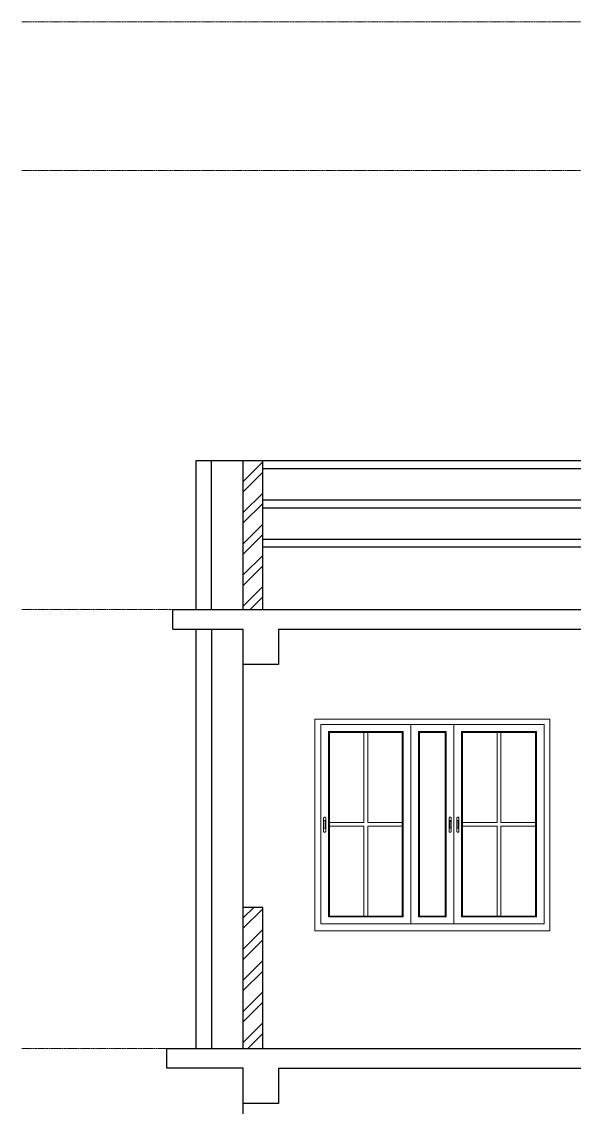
# Model space of a CAD drawing. Header units: inches. Extents: x -10117506 to -5032697, y -6529230 to -3254494.
# Drawn here: x -5044509.4 to -5044368.3, y -3258660.7 to -3258383.7 of the extents above; entities that cross this region are included whole.
import ezdxf

# ---------------------------------------------------------------- set-up
doc = ezdxf.new("R2010")
doc.units = ezdxf.units.IN
doc.header["$LTSCALE"] = 2
doc.header["$MEASUREMENT"] = 0
doc.linetypes.add('ACAD_ISO02W100', pattern=[15, 12, -3])
doc.linetypes.add('CENTER', pattern=[2, 1.25, -0.25, 0.25, -0.25])
doc.layers.get('0').update_dxf_attribs({"linetype": 'CONTINUOUS'})
for name, color, linetype, lineweight in [('Annotate-Bold.w', 187, 'CONTINUOUS', 18), ('HATCH', 60, 'ACAD_ISO02W100', 13), ('window', 4, 'CONTINUOUS', 13)]:
    doc.layers.add(name, color=color, linetype=linetype, lineweight=lineweight)
pattern_1 = [(45, (32215.964, 644.428), (-3.977475644, 3.977475644), []), (45, (32218.616, 644.428), (-3.977475644, 3.977475644), [])]

msp = doc.modelspace()

# ---------------------------------------------------------------- hatches: boundary and pattern name
at = {"layer": 'HATCH', "ltscale": 0.01}
h = msp.add_hatch(dxfattribs=at)
h.set_pattern_fill('ANSI32', color=256, scale=15, style=0)
h.set_pattern_definition(pattern_1)
h.paths.add_polyline_path([(-5044452.84, -3258533.67), (-5044447.84, -3258533.67), (-5044447.84, -3258495.67), (-5044452.84, -3258495.67)])
h = msp.add_hatch(dxfattribs=at)
h.set_pattern_fill('ANSI32', color=256, scale=15, style=0)
h.set_pattern_definition(pattern_1)
h.paths.add_polyline_path([(-5044447.84, -3258609.67), (-5044452.84, -3258609.67), (-5044452.84, -3258645.67), (-5044447.84, -3258645.67)])

# ---------------------------------------------------------------- linework, layer by layer
at = {"ltscale": 0.5}
for p, q in [((-5044464.84, -3258533.67), (-5044464.84, -3258495.67)), ((-5044464.84, -3258495.67), (-5044452.84, -3258495.67)), ((-5044460.97, -3258533.67), (-5044460.97, -3258495.67)), ((-5044452.84, -3258533.67), (-5044452.84, -3258495.67)), ((-5044452.84, -3258495.67), (-5044320.49, -3258495.67)), ((-5044447.84, -3258533.67), (-5044447.84, -3258495.67)), ((-5044447.84, -3258497.67), (-5044320.49, -3258497.67)), ((-5044447.84, -3258505.67), (-5044320.49, -3258505.67)), ((-5044447.84, -3258507.67), (-5044320.49, -3258507.67)), ((-5044447.84, -3258515.67), (-5044320.49, -3258515.67)), ((-5044447.84, -3258517.67), (-5044320.49, -3258517.67)), ((-5044470.84, -3258533.67), (-5044288.88, -3258533.67)), ((-5044470.84, -3258538.67), (-5044470.84, -3258533.67)), ((-5044470.84, -3258538.67), (-5044452.84, -3258538.67)), ((-5044464.84, -3258645.67), (-5044464.84, -3258538.67)), ((-5044460.97, -3258538.67), (-5044460.97, -3258645.67)), ((-5044452.84, -3258645.67), (-5044452.84, -3258538.67)), ((-5044443.84, -3258538.67), (-5044320.49, -3258538.67)), ((-5044447.84, -3258609.67), (-5044452.84, -3258609.67)), ((-5044447.84, -3258645.67), (-5044447.84, -3258609.67)), ((-5044472.34, -3258645.67), (-5044323.84, -3258645.67)), ((-5044472.34, -3258650.67), (-5044472.34, -3258645.67)), ((-5044452.84, -3258650.67), (-5044472.34, -3258650.67)), ((-5044452.84, -3258757.67), (-5044452.84, -3258650.67)), ((-5044443.84, -3258650.67), (-5044323.84, -3258650.67))]:
    msp.add_line(p, q, dxfattribs=at)
for points in [[(-5044443.84, -3258538.67), (-5044443.84, -3258547.67), (-5044452.84, -3258547.67), (-5044452.84, -3258538.67)], [(-5044443.84, -3258650.67), (-5044443.84, -3258659.67), (-5044452.84, -3258659.67), (-5044452.84, -3258650.67)]]:
    msp.add_lwpolyline(points, dxfattribs=at)
at = {"layer": 'Annotate-Bold.w', "linetype": 'CENTER', "ltscale": 0.01}
for p, q in [((-5044509.38, -3258383.67), (-5044120.62, -3258383.67)), ((-5044509.38, -3258421.67), (-5044120.62, -3258421.67)), ((-5044509.38, -3258533.67), (-5044120.62, -3258533.67)), ((-5044509.38, -3258645.67), (-5044120.62, -3258645.67))]:
    msp.add_line(p, q, dxfattribs=at)
at = {"layer": 'window'}
for p, q in [((-5044434.54, -3258615.67), (-5044434.54, -3258561.67)), ((-5044374.54, -3258561.67), (-5044434.54, -3258561.67)), ((-5044433.04, -3258613.89), (-5044433.04, -3258563)), ((-5044376.04, -3258563), (-5044433.04, -3258563)), ((-5044410.04, -3258563), (-5044410.04, -3258613.89)), ((-5044399.04, -3258563), (-5044399.04, -3258613.89)), ((-5044376.04, -3258563), (-5044376.04, -3258613.89)), ((-5044374.54, -3258615.67), (-5044374.54, -3258561.67)), ((-5044431.08, -3258612.09), (-5044431.08, -3258564.8)), ((-5044431.08, -3258564.8), (-5044412.01, -3258564.8)), ((-5044430.83, -3258565.03), (-5044431.08, -3258564.8)), ((-5044430.83, -3258611.87), (-5044430.83, -3258565.03)), ((-5044412.25, -3258565.03), (-5044430.83, -3258565.03)), ((-5044422.03, -3258565.03), (-5044422.03, -3258588)), ((-5044421.05, -3258565.03), (-5044421.05, -3258588)), ((-5044412.25, -3258565.03), (-5044412.01, -3258564.8)), ((-5044412.25, -3258565.03), (-5044412.25, -3258611.87)), ((-5044412.01, -3258564.8), (-5044412.01, -3258612.09)), ((-5044401.01, -3258564.8), (-5044408.08, -3258564.8)), ((-5044408.08, -3258564.8), (-5044408.08, -3258612.09)), ((-5044407.83, -3258565.03), (-5044408.08, -3258564.8)), ((-5044407.83, -3258565.03), (-5044407.83, -3258611.87)), ((-5044407.83, -3258565.03), (-5044401.25, -3258565.03)), ((-5044401.25, -3258565.03), (-5044401.01, -3258564.8)), ((-5044401.25, -3258611.87), (-5044401.25, -3258565.03)), ((-5044401.01, -3258612.09), (-5044401.01, -3258564.8)), ((-5044397.08, -3258612.09), (-5044397.08, -3258564.8)), ((-5044397.08, -3258564.8), (-5044378.01, -3258564.8)), ((-5044396.83, -3258565.03), (-5044397.08, -3258564.8)), ((-5044396.83, -3258611.87), (-5044396.83, -3258565.03)), ((-5044378.25, -3258565.03), (-5044396.83, -3258565.03)), ((-5044388.03, -3258565.03), (-5044388.03, -3258588)), ((-5044387.05, -3258565.03), (-5044387.05, -3258588)), ((-5044378.25, -3258565.03), (-5044378.01, -3258564.8)), ((-5044378.25, -3258565.03), (-5044378.25, -3258611.87)), ((-5044378.01, -3258564.8), (-5044378.01, -3258612.09)), ((-5044432.32, -3258586.88), (-5044432.3, -3258586.81)), ((-5044432.32, -3258586.88), (-5044432.31, -3258586.84)), ((-5044432.32, -3258590.27), (-5044432.32, -3258586.88)), ((-5044432.31, -3258586.84), (-5044432.3, -3258586.81)), ((-5044432.3, -3258586.81), (-5044432.29, -3258586.78)), ((-5044432.29, -3258586.78), (-5044432.27, -3258586.75)), ((-5044432.24, -3258586.72), (-5044432.27, -3258586.75)), ((-5044432.21, -3258586.7), (-5044432.24, -3258586.72)), ((-5044432.22, -3258587.55), (-5044432.23, -3258587.57)), ((-5044432.23, -3258587.57), (-5044432.23, -3258587.6)), ((-5044432.23, -3258587.6), (-5044432.23, -3258589.3)), ((-5044432.21, -3258587.53), (-5044432.22, -3258587.55)), ((-5044432.21, -3258586.7), (-5044432.17, -3258586.68)), ((-5044432.19, -3258587.51), (-5044432.21, -3258587.53)), ((-5044432.18, -3258587.49), (-5044432.19, -3258587.51)), ((-5044432.15, -3258587.48), (-5044432.18, -3258587.49)), ((-5044432.13, -3258586.67), (-5044432.17, -3258586.68)), ((-5044432.13, -3258587.47), (-5044432.15, -3258587.48)), ((-5044432.09, -3258586.66), (-5044432.13, -3258586.67)), ((-5044432.1, -3258587.46), (-5044432.13, -3258587.47)), ((-5044432.08, -3258587.45), (-5044432.1, -3258587.46)), ((-5044432.05, -3258586.66), (-5044432.09, -3258586.66)), ((-5044432.05, -3258587.45), (-5044432.08, -3258587.45)), ((-5044432.01, -3258586.66), (-5044432.05, -3258586.66)), ((-5044432.02, -3258587.45), (-5044432.05, -3258587.45)), ((-5044431.99, -3258587.46), (-5044432.02, -3258587.45)), ((-5044432.01, -3258586.66), (-5044431.96, -3258586.67)), ((-5044431.97, -3258587.47), (-5044431.99, -3258587.46)), ((-5044431.94, -3258587.48), (-5044431.97, -3258587.47)), ((-5044431.96, -3258586.67), (-5044431.93, -3258586.68)), ((-5044431.92, -3258587.49), (-5044431.94, -3258587.48)), ((-5044431.93, -3258586.68), (-5044431.89, -3258586.7)), ((-5044431.9, -3258587.51), (-5044431.92, -3258587.49)), ((-5044431.89, -3258587.53), (-5044431.9, -3258587.51)), ((-5044431.89, -3258586.7), (-5044431.86, -3258586.72)), ((-5044431.88, -3258587.55), (-5044431.89, -3258587.53)), ((-5044431.87, -3258587.57), (-5044431.88, -3258587.55)), ((-5044431.87, -3258587.6), (-5044431.87, -3258587.57)), ((-5044431.87, -3258589.3), (-5044431.87, -3258587.6)), ((-5044431.86, -3258586.72), (-5044431.83, -3258586.75)), ((-5044431.81, -3258586.78), (-5044431.83, -3258586.75)), ((-5044431.79, -3258586.81), (-5044431.81, -3258586.78)), ((-5044431.78, -3258586.84), (-5044431.79, -3258586.81)), ((-5044431.78, -3258586.84), (-5044431.78, -3258586.88)), ((-5044431.78, -3258586.88), (-5044431.78, -3258590.27)), ((-5044430.83, -3258588), (-5044422.03, -3258588)), ((-5044430.83, -3258588.9), (-5044422.03, -3258588.9)), ((-5044422.03, -3258588.9), (-5044422.03, -3258611.87)), ((-5044421.05, -3258588), (-5044412.25, -3258588)), ((-5044421.05, -3258588.9), (-5044412.25, -3258588.9)), ((-5044421.05, -3258588.9), (-5044421.05, -3258611.87)), ((-5044400.3, -3258586.81), (-5044400.31, -3258586.84)), ((-5044400.31, -3258586.84), (-5044400.31, -3258586.88)), ((-5044400.31, -3258586.88), (-5044400.31, -3258590.27)), ((-5044400.28, -3258586.78), (-5044400.3, -3258586.81)), ((-5044400.26, -3258586.75), (-5044400.28, -3258586.78)), ((-5044400.23, -3258586.72), (-5044400.26, -3258586.75)), ((-5044400.2, -3258586.7), (-5044400.23, -3258586.72)), ((-5044400.22, -3258587.57), (-5044400.21, -3258587.55)), ((-5044400.22, -3258587.6), (-5044400.22, -3258587.57)), ((-5044400.22, -3258587.85), (-5044400.22, -3258587.6)), ((-5044400.22, -3258587.82), (-5044400.21, -3258587.8)), ((-5044400.22, -3258587.85), (-5044400.22, -3258587.82)), ((-5044400.22, -3258589.3), (-5044400.22, -3258587.85)), ((-5044400.21, -3258587.55), (-5044400.2, -3258587.53)), ((-5044400.21, -3258587.8), (-5044400.2, -3258587.78)), ((-5044400.16, -3258586.68), (-5044400.2, -3258586.7)), ((-5044400.2, -3258587.53), (-5044400.19, -3258587.51)), ((-5044400.2, -3258587.78), (-5044400.19, -3258587.76)), ((-5044400.19, -3258587.51), (-5044400.17, -3258587.49)), ((-5044400.19, -3258587.76), (-5044400.17, -3258587.74)), ((-5044400.17, -3258587.49), (-5044400.15, -3258587.48)), ((-5044400.17, -3258587.74), (-5044400.15, -3258587.73)), ((-5044400.12, -3258586.67), (-5044400.16, -3258586.68)), ((-5044400.15, -3258587.48), (-5044400.12, -3258587.47)), ((-5044400.15, -3258587.73), (-5044400.12, -3258587.71)), ((-5044400.08, -3258586.66), (-5044400.12, -3258586.67)), ((-5044400.12, -3258587.47), (-5044400.09, -3258587.46)), ((-5044400.12, -3258587.71), (-5044400.09, -3258587.7)), ((-5044400.09, -3258587.46), (-5044400.07, -3258587.45)), ((-5044400.09, -3258587.7), (-5044400.07, -3258587.7)), ((-5044400.04, -3258586.66), (-5044400.08, -3258586.66)), ((-5044400.07, -3258587.45), (-5044400.04, -3258587.45)), ((-5044400.07, -3258587.7), (-5044400.04, -3258587.7)), ((-5044400, -3258586.66), (-5044400.04, -3258586.66)), ((-5044400.04, -3258587.45), (-5044400.01, -3258587.45)), ((-5044400.04, -3258587.7), (-5044400.01, -3258587.7)), ((-5044400.01, -3258587.45), (-5044399.98, -3258587.46)), ((-5044400.01, -3258587.7), (-5044399.98, -3258587.7)), ((-5044399.96, -3258586.67), (-5044400, -3258586.66)), ((-5044399.98, -3258587.46), (-5044399.96, -3258587.47)), ((-5044399.98, -3258587.7), (-5044399.96, -3258587.71)), ((-5044399.92, -3258586.68), (-5044399.96, -3258586.67)), ((-5044399.96, -3258587.47), (-5044399.93, -3258587.48)), ((-5044399.96, -3258587.71), (-5044399.93, -3258587.73)), ((-5044399.93, -3258587.48), (-5044399.91, -3258587.49)), ((-5044399.93, -3258587.73), (-5044399.91, -3258587.74)), ((-5044399.88, -3258586.7), (-5044399.92, -3258586.68)), ((-5044399.91, -3258587.49), (-5044399.89, -3258587.51)), ((-5044399.91, -3258587.74), (-5044399.89, -3258587.76)), ((-5044399.89, -3258587.51), (-5044399.88, -3258587.53)), ((-5044399.89, -3258587.76), (-5044399.88, -3258587.78)), ((-5044399.85, -3258586.72), (-5044399.88, -3258586.7)), ((-5044399.88, -3258587.53), (-5044399.87, -3258587.55)), ((-5044399.88, -3258587.78), (-5044399.87, -3258587.8)), ((-5044399.87, -3258587.55), (-5044399.86, -3258587.57)), ((-5044399.87, -3258587.8), (-5044399.86, -3258587.82)), ((-5044399.86, -3258587.57), (-5044399.86, -3258587.6)), ((-5044399.86, -3258589.3), (-5044399.86, -3258587.6)), ((-5044399.86, -3258587.82), (-5044399.86, -3258587.85)), ((-5044399.82, -3258586.75), (-5044399.85, -3258586.72)), ((-5044399.8, -3258586.78), (-5044399.82, -3258586.75)), ((-5044399.78, -3258586.81), (-5044399.8, -3258586.78)), ((-5044399.77, -3258586.84), (-5044399.78, -3258586.81)), ((-5044399.77, -3258586.88), (-5044399.78, -3258586.81)), ((-5044399.77, -3258586.88), (-5044399.77, -3258586.84)), ((-5044399.77, -3258590.27), (-5044399.77, -3258586.88)), ((-5044398.32, -3258586.88), (-5044398.3, -3258586.81)), ((-5044398.32, -3258586.88), (-5044398.31, -3258586.84)), ((-5044398.32, -3258590.27), (-5044398.32, -3258586.88)), ((-5044398.31, -3258586.84), (-5044398.3, -3258586.81)), ((-5044398.3, -3258586.81), (-5044398.29, -3258586.78)), ((-5044398.29, -3258586.78), (-5044398.27, -3258586.75)), ((-5044398.24, -3258586.72), (-5044398.27, -3258586.75)), ((-5044398.21, -3258586.7), (-5044398.24, -3258586.72)), ((-5044398.22, -3258587.55), (-5044398.23, -3258587.57)), ((-5044398.23, -3258587.57), (-5044398.23, -3258587.6)), ((-5044398.23, -3258587.6), (-5044398.23, -3258589.3)), ((-5044398.21, -3258587.53), (-5044398.22, -3258587.55)), ((-5044398.21, -3258586.7), (-5044398.17, -3258586.68)), ((-5044398.19, -3258587.51), (-5044398.21, -3258587.53)), ((-5044398.18, -3258587.49), (-5044398.19, -3258587.51)), ((-5044398.15, -3258587.48), (-5044398.18, -3258587.49)), ((-5044398.13, -3258586.67), (-5044398.17, -3258586.68)), ((-5044398.13, -3258587.47), (-5044398.15, -3258587.48)), ((-5044398.09, -3258586.66), (-5044398.13, -3258586.67)), ((-5044398.1, -3258587.46), (-5044398.13, -3258587.47)), ((-5044398.08, -3258587.45), (-5044398.1, -3258587.46)), ((-5044398.05, -3258586.66), (-5044398.09, -3258586.66)), ((-5044398.05, -3258587.45), (-5044398.08, -3258587.45)), ((-5044398.01, -3258586.66), (-5044398.05, -3258586.66)), ((-5044398.02, -3258587.45), (-5044398.05, -3258587.45)), ((-5044397.99, -3258587.46), (-5044398.02, -3258587.45)), ((-5044398.01, -3258586.66), (-5044397.96, -3258586.67)), ((-5044397.97, -3258587.47), (-5044397.99, -3258587.46)), ((-5044397.94, -3258587.48), (-5044397.97, -3258587.47)), ((-5044397.96, -3258586.67), (-5044397.93, -3258586.68)), ((-5044397.92, -3258587.49), (-5044397.94, -3258587.48)), ((-5044397.93, -3258586.68), (-5044397.89, -3258586.7)), ((-5044397.9, -3258587.51), (-5044397.92, -3258587.49)), ((-5044397.89, -3258587.53), (-5044397.9, -3258587.51)), ((-5044397.89, -3258586.7), (-5044397.86, -3258586.72)), ((-5044397.88, -3258587.55), (-5044397.89, -3258587.53)), ((-5044397.87, -3258587.57), (-5044397.88, -3258587.55)), ((-5044397.87, -3258587.6), (-5044397.87, -3258587.57)), ((-5044397.87, -3258589.3), (-5044397.87, -3258587.6)), ((-5044397.86, -3258586.72), (-5044397.83, -3258586.75)), ((-5044397.81, -3258586.78), (-5044397.83, -3258586.75)), ((-5044397.79, -3258586.81), (-5044397.81, -3258586.78)), ((-5044397.78, -3258586.84), (-5044397.79, -3258586.81)), ((-5044397.78, -3258586.84), (-5044397.78, -3258586.88)), ((-5044397.78, -3258586.88), (-5044397.78, -3258590.27)), ((-5044396.83, -3258588), (-5044388.03, -3258588)), ((-5044396.83, -3258588.9), (-5044388.03, -3258588.9)), ((-5044388.03, -3258588.9), (-5044388.03, -3258611.87)), ((-5044387.05, -3258588), (-5044378.25, -3258588)), ((-5044387.05, -3258588.9), (-5044378.25, -3258588.9)), ((-5044387.05, -3258588.9), (-5044387.05, -3258611.87)), ((-5044432.31, -3258590.31), (-5044432.32, -3258590.27)), ((-5044432.3, -3258590.34), (-5044432.31, -3258590.31)), ((-5044432.3, -3258590.34), (-5044432.29, -3258590.37)), ((-5044432.29, -3258590.37), (-5044432.27, -3258590.4)), ((-5044432.27, -3258590.4), (-5044432.24, -3258590.43)), ((-5044432.21, -3258590.45), (-5044432.24, -3258590.43)), ((-5044432.23, -3258589.33), (-5044432.23, -3258589.3)), ((-5044432.22, -3258589.35), (-5044432.23, -3258589.33)), ((-5044432.21, -3258589.37), (-5044432.22, -3258589.35)), ((-5044432.19, -3258589.39), (-5044432.21, -3258589.37)), ((-5044432.17, -3258590.47), (-5044432.21, -3258590.45)), ((-5044432.18, -3258589.41), (-5044432.19, -3258589.39)), ((-5044432.15, -3258589.42), (-5044432.18, -3258589.41)), ((-5044432.17, -3258590.47), (-5044432.13, -3258590.48)), ((-5044432.13, -3258589.44), (-5044432.15, -3258589.42)), ((-5044432.1, -3258589.45), (-5044432.13, -3258589.44)), ((-5044432.09, -3258590.49), (-5044432.13, -3258590.48)), ((-5044432.08, -3258589.45), (-5044432.1, -3258589.45)), ((-5044432.05, -3258590.49), (-5044432.09, -3258590.49)), ((-5044432.05, -3258589.45), (-5044432.08, -3258589.45)), ((-5044432.02, -3258589.45), (-5044432.05, -3258589.45)), ((-5044432.05, -3258590.49), (-5044432.01, -3258590.49)), ((-5044431.99, -3258589.45), (-5044432.02, -3258589.45)), ((-5044432.01, -3258590.49), (-5044431.96, -3258590.48)), ((-5044431.97, -3258589.44), (-5044431.99, -3258589.45)), ((-5044431.94, -3258589.42), (-5044431.97, -3258589.44)), ((-5044431.93, -3258590.47), (-5044431.96, -3258590.48)), ((-5044431.92, -3258589.41), (-5044431.94, -3258589.42)), ((-5044431.89, -3258590.45), (-5044431.93, -3258590.47)), ((-5044431.9, -3258589.39), (-5044431.92, -3258589.41)), ((-5044431.89, -3258589.37), (-5044431.9, -3258589.39)), ((-5044431.88, -3258589.35), (-5044431.89, -3258589.37)), ((-5044431.89, -3258590.45), (-5044431.86, -3258590.43)), ((-5044431.87, -3258589.33), (-5044431.88, -3258589.35)), ((-5044431.87, -3258589.3), (-5044431.87, -3258589.33)), ((-5044431.86, -3258590.43), (-5044431.83, -3258590.4)), ((-5044431.83, -3258590.4), (-5044431.81, -3258590.37)), ((-5044431.79, -3258590.34), (-5044431.81, -3258590.37)), ((-5044431.78, -3258590.27), (-5044431.79, -3258590.34)), ((-5044431.78, -3258590.31), (-5044431.79, -3258590.34)), ((-5044431.78, -3258590.31), (-5044431.78, -3258590.27)), ((-5044400.31, -3258590.31), (-5044400.31, -3258590.27)), ((-5044400.31, -3258590.27), (-5044400.3, -3258590.34)), ((-5044400.31, -3258590.31), (-5044400.3, -3258590.34)), ((-5044400.3, -3258590.34), (-5044400.28, -3258590.37)), ((-5044400.28, -3258590.37), (-5044400.26, -3258590.4)), ((-5044400.26, -3258590.4), (-5044400.23, -3258590.43)), ((-5044400.23, -3258590.43), (-5044400.2, -3258590.45)), ((-5044400.22, -3258589.3), (-5044400.22, -3258589.33)), ((-5044400.22, -3258589.33), (-5044400.21, -3258589.35)), ((-5044400.21, -3258589.35), (-5044400.2, -3258589.37)), ((-5044400.2, -3258589.37), (-5044400.19, -3258589.39)), ((-5044400.2, -3258590.45), (-5044400.16, -3258590.47)), ((-5044400.19, -3258589.39), (-5044400.17, -3258589.41)), ((-5044400.17, -3258589.41), (-5044400.15, -3258589.42)), ((-5044400.16, -3258590.47), (-5044400.12, -3258590.48)), ((-5044400.15, -3258589.42), (-5044400.12, -3258589.44)), ((-5044400.12, -3258589.44), (-5044400.09, -3258589.45)), ((-5044400.12, -3258590.48), (-5044400.08, -3258590.49)), ((-5044400.09, -3258589.45), (-5044400.07, -3258589.45)), ((-5044400.08, -3258590.49), (-5044400.04, -3258590.49)), ((-5044400.07, -3258589.45), (-5044400.04, -3258589.45)), ((-5044400.04, -3258589.45), (-5044400.01, -3258589.45)), ((-5044400.04, -3258590.49), (-5044400, -3258590.49)), ((-5044400.01, -3258589.45), (-5044399.98, -3258589.45)), ((-5044400, -3258590.49), (-5044399.96, -3258590.48)), ((-5044399.98, -3258589.45), (-5044399.96, -3258589.44)), ((-5044399.96, -3258589.44), (-5044399.93, -3258589.42)), ((-5044399.96, -3258590.48), (-5044399.92, -3258590.47)), ((-5044399.93, -3258589.42), (-5044399.91, -3258589.41)), ((-5044399.92, -3258590.47), (-5044399.88, -3258590.45)), ((-5044399.91, -3258589.41), (-5044399.89, -3258589.39)), ((-5044399.89, -3258589.39), (-5044399.88, -3258589.37)), ((-5044399.88, -3258589.37), (-5044399.87, -3258589.35)), ((-5044399.88, -3258590.45), (-5044399.85, -3258590.43)), ((-5044399.87, -3258589.35), (-5044399.86, -3258589.33)), ((-5044399.86, -3258589.33), (-5044399.86, -3258589.3)), ((-5044399.85, -3258590.43), (-5044399.82, -3258590.4)), ((-5044399.82, -3258590.4), (-5044399.8, -3258590.37)), ((-5044399.8, -3258590.37), (-5044399.78, -3258590.34)), ((-5044399.78, -3258590.34), (-5044399.77, -3258590.31)), ((-5044399.77, -3258590.31), (-5044399.77, -3258590.27)), ((-5044398.31, -3258590.31), (-5044398.32, -3258590.27)), ((-5044398.3, -3258590.34), (-5044398.31, -3258590.31)), ((-5044398.3, -3258590.34), (-5044398.29, -3258590.37)), ((-5044398.29, -3258590.37), (-5044398.27, -3258590.4)), ((-5044398.27, -3258590.4), (-5044398.24, -3258590.43)), ((-5044398.21, -3258590.45), (-5044398.24, -3258590.43)), ((-5044398.23, -3258589.33), (-5044398.23, -3258589.3)), ((-5044398.22, -3258589.35), (-5044398.23, -3258589.33)), ((-5044398.21, -3258589.37), (-5044398.22, -3258589.35)), ((-5044398.19, -3258589.39), (-5044398.21, -3258589.37)), ((-5044398.17, -3258590.47), (-5044398.21, -3258590.45)), ((-5044398.18, -3258589.41), (-5044398.19, -3258589.39)), ((-5044398.15, -3258589.42), (-5044398.18, -3258589.41)), ((-5044398.17, -3258590.47), (-5044398.13, -3258590.48)), ((-5044398.13, -3258589.44), (-5044398.15, -3258589.42)), ((-5044398.1, -3258589.45), (-5044398.13, -3258589.44)), ((-5044398.09, -3258590.49), (-5044398.13, -3258590.48)), ((-5044398.08, -3258589.45), (-5044398.1, -3258589.45)), ((-5044398.05, -3258590.49), (-5044398.09, -3258590.49)), ((-5044398.05, -3258589.45), (-5044398.08, -3258589.45)), ((-5044398.02, -3258589.45), (-5044398.05, -3258589.45)), ((-5044398.05, -3258590.49), (-5044398.01, -3258590.49)), ((-5044397.99, -3258589.45), (-5044398.02, -3258589.45)), ((-5044398.01, -3258590.49), (-5044397.96, -3258590.48)), ((-5044397.97, -3258589.44), (-5044397.99, -3258589.45)), ((-5044397.94, -3258589.42), (-5044397.97, -3258589.44)), ((-5044397.93, -3258590.47), (-5044397.96, -3258590.48)), ((-5044397.92, -3258589.41), (-5044397.94, -3258589.42)), ((-5044397.89, -3258590.45), (-5044397.93, -3258590.47)), ((-5044397.9, -3258589.39), (-5044397.92, -3258589.41)), ((-5044397.89, -3258589.37), (-5044397.9, -3258589.39)), ((-5044397.88, -3258589.35), (-5044397.89, -3258589.37)), ((-5044397.89, -3258590.45), (-5044397.86, -3258590.43)), ((-5044397.87, -3258589.33), (-5044397.88, -3258589.35)), ((-5044397.87, -3258589.3), (-5044397.87, -3258589.33)), ((-5044397.86, -3258590.43), (-5044397.83, -3258590.4)), ((-5044397.83, -3258590.4), (-5044397.81, -3258590.37)), ((-5044397.79, -3258590.34), (-5044397.81, -3258590.37)), ((-5044397.78, -3258590.27), (-5044397.79, -3258590.34)), ((-5044397.78, -3258590.31), (-5044397.79, -3258590.34)), ((-5044397.78, -3258590.31), (-5044397.78, -3258590.27)), ((-5044433.04, -3258613.89), (-5044410.04, -3258613.89)), ((-5044431.08, -3258612.09), (-5044430.83, -3258611.87)), ((-5044412.01, -3258612.09), (-5044431.08, -3258612.09)), ((-5044412.25, -3258611.87), (-5044430.83, -3258611.87)), ((-5044412.25, -3258611.87), (-5044412.01, -3258612.09)), ((-5044399.04, -3258613.89), (-5044410.04, -3258613.89)), ((-5044407.83, -3258611.87), (-5044408.08, -3258612.09)), ((-5044408.08, -3258612.09), (-5044401.01, -3258612.09)), ((-5044407.83, -3258611.87), (-5044401.25, -3258611.87)), ((-5044401.01, -3258612.09), (-5044401.25, -3258611.87)), ((-5044399.04, -3258613.89), (-5044376.04, -3258613.89)), ((-5044397.08, -3258612.09), (-5044396.83, -3258611.87)), ((-5044378.01, -3258612.09), (-5044397.08, -3258612.09)), ((-5044378.25, -3258611.87), (-5044396.83, -3258611.87)), ((-5044378.25, -3258611.87), (-5044378.01, -3258612.09)), ((-5044374.54, -3258615.67), (-5044434.54, -3258615.67))]:
    msp.add_line(p, q, dxfattribs=at)

doc.saveas('drawing.dxf')
